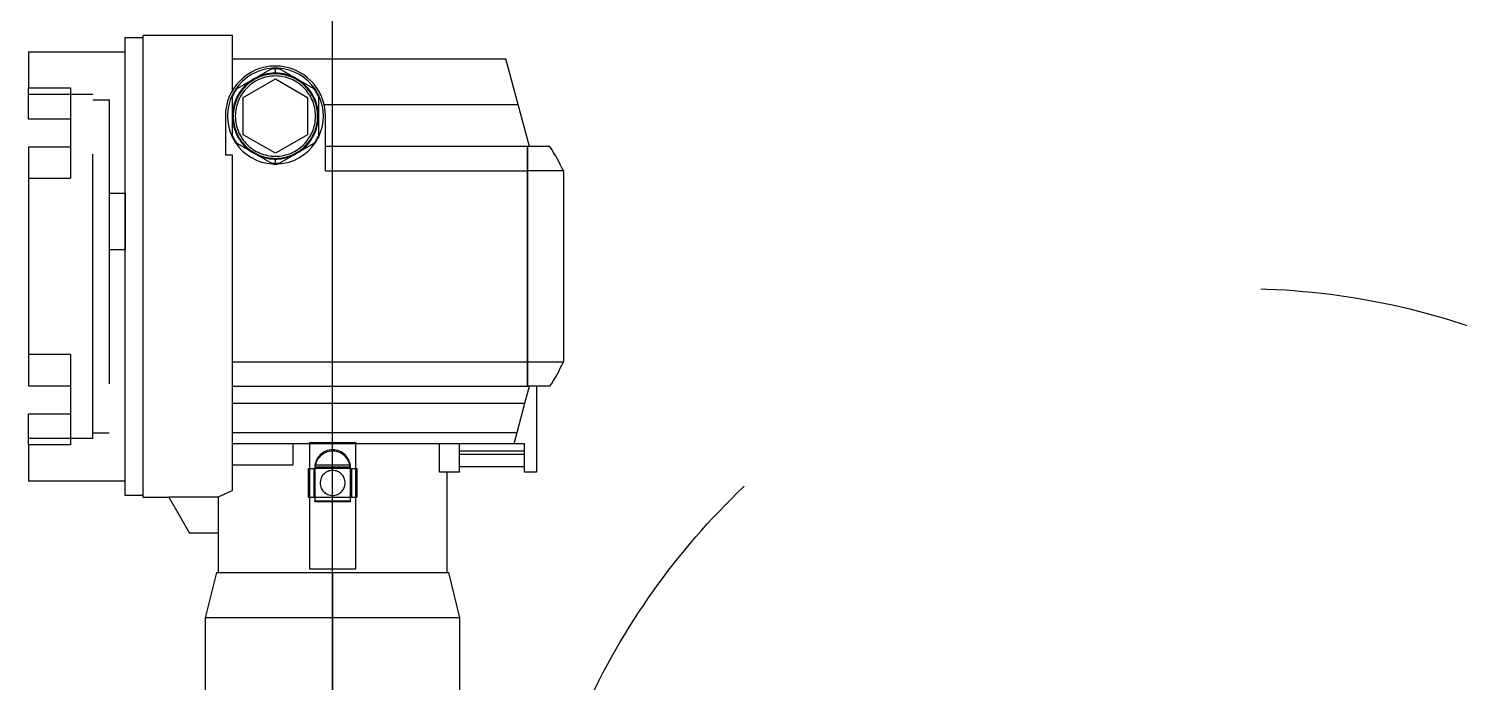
# Model space of a CAD drawing. Header units: metres. Extents: x 0 to 21025, y 0 to 14850.
# Drawn here: x 6152.1 to 6552.1, y 13300.3 to 13482.9 of the extents above; entities that cross this region are included whole.
import ezdxf

# ---------------------------------------------------------------- set-up
doc = ezdxf.new("R2010")
doc.units = ezdxf.units.M
doc.header["$LTSCALE"] = 25
for name, pattern in [('CENTER2', [28.575, 19.05, -3.175, 3.175, -3.175]), ('HIDDEN2', [4.7625, 3.175, -1.5875]), ('PHANTOM', [63.5, 31.75, -6.35, 6.35, -6.35, 6.35, -6.35])]:
    doc.linetypes.add(name, pattern=pattern)
for name, color, linetype in [('SC1', 7, 'CENTER2'), ('SL4', 4, 'Continuous'), ('SRE', 2, 'PHANTOM'), ('ST1', 7, 'HIDDEN2')]:
    doc.layers.add(name, color=color, linetype=linetype)

msp = doc.modelspace()

# ---------------------------------------------------------------- linework, layer by layer
at = {"layer": 'SC1'}
msp.add_line((6237.129, 13167.984), (6237.129, 13489.484), dxfattribs=at)
at = {"layer": 'SL4'}
for p, q in [((6179.009, 13480.484), (6179.009, 13352.484)), ((6179.009, 13480.484), (6184.129, 13480.484)), ((6184.129, 13351.984), (6184.129, 13480.984)), ((6209.129, 13480.984), (6184.129, 13480.984)), ((6209.129, 13465.695), (6209.129, 13480.984)), ((6152.129, 13476.484), (6152.129, 13466.369)), ((6152.129, 13476.484), (6179.009, 13476.484)), ((6209.129, 13474.484), (6285.564, 13474.484)), ((6288.993, 13461.687), (6285.564, 13474.484)), ((6209.965, 13465.894), (6220.293, 13471.858)), ((6212.129, 13463.68), (6221.129, 13468.876)), ((6221.129, 13468.876), (6230.129, 13463.68)), ((6221.965, 13471.858), (6232.293, 13465.894)), ((6152.129, 13466.369), (6163.829, 13466.369)), ((6152.129, 13457.674), (6152.129, 13466.369)), ((6163.829, 13466.369), (6163.829, 13449.823)), ((6209.129, 13452.52), (6209.129, 13464.447)), ((6212.129, 13453.288), (6212.129, 13463.68)), ((6230.129, 13463.68), (6230.129, 13453.288)), ((6233.129, 13464.447), (6233.129, 13452.52)), ((6234.758, 13461.687), (6288.993, 13461.687)), ((6292.129, 13449.984), (6288.993, 13461.687)), ((6163.829, 13457.674), (6152.129, 13457.674)), ((6207.129, 13458.484), (6207.129, 13447.596)), ((6235.129, 13443.204), (6235.129, 13458.484)), ((6221.129, 13448.091), (6212.129, 13453.288)), ((6230.129, 13453.288), (6221.129, 13448.091)), ((6152.129, 13449.823), (6152.129, 13383.145)), ((6163.829, 13449.823), (6152.129, 13449.823)), ((6220.293, 13445.11), (6209.965, 13451.073)), ((6232.293, 13451.073), (6221.965, 13445.11)), ((6291.629, 13449.984), (6235.129, 13449.984)), ((6291.629, 13449.984), (6291.629, 13443.204)), ((6297.893, 13449.984), (6291.629, 13449.984)), ((6209.129, 13447.596), (6207.129, 13447.596)), ((6209.129, 13353.872), (6209.129, 13447.596)), ((6235.129, 13443.204), (6291.629, 13443.204)), ((6291.629, 13443.204), (6291.629, 13389.763)), ((6301.629, 13443.204), (6291.629, 13443.204)), ((6301.629, 13443.204), (6301.629, 13389.763)), ((6291.629, 13389.763), (6209.129, 13389.763)), ((6291.629, 13389.763), (6291.629, 13382.984)), ((6301.629, 13389.763), (6291.629, 13389.763)), ((6152.129, 13383.145), (6163.829, 13383.145)), ((6163.829, 13383.145), (6163.829, 13366.599)), ((6209.129, 13382.984), (6291.629, 13382.984)), ((6290.86, 13378.248), (6292.129, 13382.984)), ((6297.893, 13382.984), (6291.629, 13382.984)), ((6294.129, 13382.984), (6294.129, 13358.984)), ((6209.129, 13378.248), (6290.86, 13378.248)), ((6288.672, 13370.081), (6290.86, 13378.248)), ((6152.129, 13375.293), (6163.829, 13375.293)), ((6152.129, 13366.599), (6152.129, 13375.293)), ((6209.129, 13370.081), (6288.672, 13370.081)), ((6287.842, 13366.984), (6288.672, 13370.081)), ((6152.129, 13366.599), (6152.129, 13356.484)), ((6163.829, 13366.599), (6152.129, 13366.599)), ((6209.129, 13366.984), (6287.842, 13366.984)), ((6225.994, 13366.984), (6225.994, 13360.984)), ((6266.991, 13358.984), (6266.991, 13366.984)), ((6272.629, 13358.984), (6272.629, 13366.984)), ((6272.629, 13364.984), (6290.629, 13364.984)), ((6287.842, 13366.984), (6290.629, 13366.984)), ((6290.629, 13366.984), (6290.629, 13358.984)), ((6225.994, 13360.984), (6209.129, 13360.984)), ((6272.629, 13364.034), (6290.629, 13364.034)), ((6290.629, 13360.484), (6272.629, 13360.484)), ((6179.009, 13356.484), (6152.129, 13356.484)), ((6272.629, 13358.984), (6266.991, 13358.984)), ((6269.129, 13330.984), (6269.129, 13358.984)), ((6294.129, 13358.984), (6290.629, 13358.984)), ((6184.129, 13352.484), (6179.009, 13352.484)), ((6184.129, 13351.984), (6191.356, 13351.984)), ((6205.164, 13352.001), (6191.346, 13352.001)), ((6191.346, 13352.001), (6197.129, 13341.984)), ((6205.164, 13352.001), (6205.164, 13341.984)), ((6205.164, 13341.984), (6197.129, 13341.984)), ((6205.129, 13341.984), (6205.129, 13330.984)), ((6204.629, 13330.984), (6201.529, 13318.284)), ((6204.629, 13330.984), (6237.129, 13330.984)), ((6237.129, 13318.284), (6237.129, 13330.984)), ((6237.129, 13330.984), (6269.629, 13330.984)), ((6272.729, 13318.284), (6269.629, 13330.984)), ((6201.529, 13318.284), (6201.529, 13294.484)), ((6237.129, 13318.284), (6201.529, 13318.284)), ((6237.129, 13318.284), (6237.129, 13294.484)), ((6272.729, 13318.284), (6237.129, 13318.284)), ((6272.729, 13294.484), (6272.729, 13318.284))]:
    msp.add_line(p, q, dxfattribs=at)
for centre, radius, start, end in [((6221.129, 13458.484), 14, 90, 180), ((6221.129, 13458.484), 14, 0, 90), ((6221.129, 13458.484), 13.4, 93.57561, 146.42439), ((6221.129, 13458.484), 13.4, 90, 93.57561), ((6221.129, 13458.484), 13.4, 86.42439, 90), ((6221.129, 13458.484), 13.4, 33.57561, 86.42439), ((6221.129, 13458.484), 13.4, 146.42439, 153.57561), ((6221.129, 13458.484), 13.4, 26.42439, 33.57561), ((6221.129, 13458.484), 13.4, 153.57561, 206.42439), ((6221.129, 13458.484), 13.4, 333.57561, 26.42439), ((6221.129, 13458.484), 13.4, 206.42439, 213.57561), ((6221.129, 13458.484), 13.4, 326.42439, 333.57561), ((6221.129, 13458.484), 13.4, 213.57561, 266.42439), ((6221.129, 13458.484), 13.4, 273.57561, 326.42439), ((6245.129, 13416.484), 62.5, 25.31107, 32.41175), ((6221.129, 13458.484), 13.4, 266.42439, 270), ((6221.129, 13458.484), 13.4, 270, 273.57561), ((6245.129, 13416.484), 62.5, 327.58825, 334.68893)]:
    msp.add_arc(centre, radius, start, end, dxfattribs=at)
msp.add_open_spline([(6209.129, 13353.872), (6208.572, 13353.619), (6207.459, 13353.113), (6206.278, 13352.547), (6205.454, 13352.145), (6205.26, 13352.049), (6205.164, 13352.001)], degree=3, knots=[0, 0, 0, 0, 0.25291845, 0.50519385, 0.75490018, 1, 1, 1, 1], dxfattribs=at)
at = {"layer": 'SRE'}
msp.add_circle((6490.514, 13209.502), 200.805, dxfattribs=at)
at = {"layer": 'ST1'}
for p, q in [((6221.129, 13470.484), (6221.129, 13471.684)), ((6170.129, 13464.484), (6152.129, 13464.484)), ((6170.129, 13368.484), (6170.129, 13464.484)), ((6170.129, 13463.044), (6174.629, 13463.044)), ((6174.629, 13463.044), (6174.629, 13369.924)), ((6163.829, 13449.823), (6163.829, 13441.128)), ((6291.629, 13443.204), (6291.629, 13449.984)), ((6221.129, 13445.284), (6221.129, 13446.484)), ((6152.129, 13441.128), (6163.829, 13441.128)), ((6291.629, 13389.763), (6291.629, 13443.204)), ((6174.629, 13436.97), (6179.129, 13436.97)), ((6179.129, 13436.97), (6179.129, 13421.14)), ((6179.129, 13421.14), (6174.629, 13421.14)), ((6163.829, 13391.839), (6152.129, 13391.839)), ((6163.829, 13391.839), (6163.829, 13383.145)), ((6291.629, 13382.984), (6291.629, 13389.763)), ((6209.129, 13378.248), (6290.86, 13378.248)), ((6152.129, 13368.484), (6170.129, 13368.484)), ((6174.629, 13369.924), (6170.129, 13369.924)), ((6209.129, 13370.081), (6288.672, 13370.081)), ((6230.629, 13366.984), (6230.629, 13367.25)), ((6230.629, 13367.25), (6243.629, 13367.25)), ((6230.629, 13366.984), (6230.629, 13331.984)), ((6243.629, 13367.25), (6243.629, 13366.984)), ((6243.629, 13331.984), (6243.629, 13366.984)), ((6232.129, 13360.984), (6232.129, 13350.984)), ((6242.129, 13360.984), (6232.129, 13360.984)), ((6242.129, 13350.984), (6242.129, 13360.984)), ((6230.329, 13359.984), (6230.329, 13351.984)), ((6230.329, 13359.984), (6231.829, 13359.984)), ((6231.829, 13359.984), (6231.829, 13351.984)), ((6231.829, 13359.984), (6232.129, 13359.984)), ((6242.129, 13360.372), (6232.129, 13360.372)), ((6242.129, 13359.984), (6232.129, 13359.984)), ((6242.129, 13359.984), (6242.429, 13359.984)), ((6242.429, 13359.984), (6243.929, 13359.984)), ((6242.429, 13359.984), (6242.429, 13351.984)), ((6243.929, 13359.984), (6243.929, 13351.984)), ((6230.329, 13351.984), (6231.829, 13351.984)), ((6231.829, 13351.984), (6232.129, 13351.984)), ((6232.129, 13351.984), (6242.129, 13351.984)), ((6232.129, 13350.984), (6242.129, 13350.984)), ((6232.129, 13350.684), (6232.129, 13350.984)), ((6242.129, 13350.684), (6232.129, 13350.684)), ((6242.129, 13351.984), (6242.429, 13351.984)), ((6242.129, 13350.684), (6242.129, 13350.984)), ((6242.429, 13351.984), (6243.929, 13351.984)), ((6230.629, 13331.984), (6243.629, 13331.984)), ((6237.129, 13330.984), (6237.129, 13318.284)), ((6237.129, 13294.484), (6237.129, 13318.284))]:
    msp.add_line(p, q, dxfattribs=at)
for centre, radius, start, end in [((6221.129, 13458.484), 12, 120, 180), ((6221.129, 13458.484), 11.8, 90, 270), ((6221.129, 13458.484), 11.21, 90, 270), ((6221.129, 13458.484), 12, 90, 120), ((6221.129, 13458.484), 13.2, 90, 95.38002), ((6221.129, 13458.484), 13.2, 84.61998, 90), ((6221.129, 13458.484), 12, 60, 90), ((6221.129, 13458.484), 11.8, 270, 90), ((6221.129, 13458.484), 11.21, 270, 90), ((6221.129, 13458.484), 12, 0, 60), ((6221.129, 13458.484), 13.2, 144.61998, 155.38002), ((6221.129, 13458.484), 13.2, 24.61998, 35.38002), ((6221.129, 13458.484), 12, 180, 240), ((6221.129, 13458.484), 12, 300, 0), ((6221.129, 13458.484), 13.2, 204.61998, 215.38002), ((6221.129, 13458.484), 13.2, 324.61998, 335.38002), ((6221.129, 13458.484), 12, 240, 270), ((6221.129, 13458.484), 13.2, 264.61998, 270), ((6221.129, 13458.484), 12, 270, 300), ((6221.129, 13458.484), 13.2, 270, 275.38002), ((6237.129, 13360.24), 5.002, 1.51368, 178.48632), ((6237.129, 13359.852), 5.002, 1.51368, 178.48632), ((6237.129, 13355.984), 3.5, 90, 270), ((6237.129, 13355.984), 3.5, 270, 90)]:
    msp.add_arc(centre, radius, start, end, dxfattribs=at)

doc.saveas('drawing.dxf')
